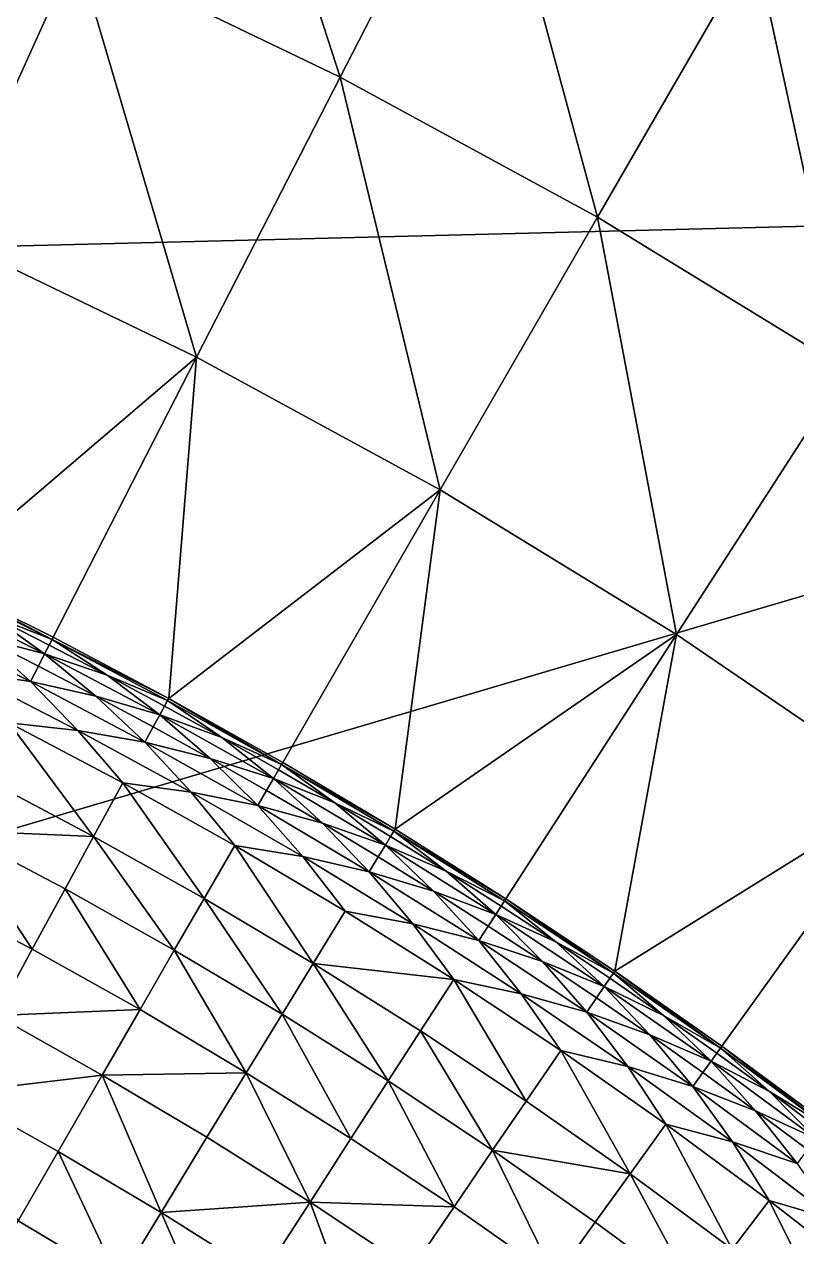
# Model space of a CAD drawing. Header units: millimetres. Extents: x -3250 to 6200, y -3250 to 3250.
# Drawn here: x 1127 to 1495, y 1939 to 2517 of the extents above; entities that cross this region are included whole.
import ezdxf

# ---------------------------------------------------------------- set-up
doc = ezdxf.new("R2010")
doc.units = ezdxf.units.MM
doc.header["$MEASUREMENT"] = 0
doc.layers.add('MESH_3D', color=2, linetype='CONTINUOUS')

msp = doc.modelspace()

# ---------------------------------------------------------------- linework, layer by layer
at = {"layer": 'MESH_3D'}
for points in [[(2150.48, 2436.79, 32500), (0, 3250, 32500), (-643.97, 3185.56, 32500)], [(2150.48, 2436.79, 32500), (643.97, 3185.56, 32500), (0, 3250, 32500)], [(2150.48, 2436.79, 32500), (-643.97, 3185.56, 32500), (-2269.27, 2326.57, 32500)], [(2150.48, 2436.79, 32500), (1830.79, 2685.28, 32500), (643.97, 3185.56, 32500)], [(1213.3, 2688.94, 24600), (1277.39, 2491.64, 24400), (1151.6, 2552.22, 24400)], [(1213.3, 2688.94, 24600), (1345.82, 2625.12, 24600), (1277.39, 2491.64, 24400)], [(1550, 2684.68, 24800), (1600.51, 2478.08, 24600), (1475, 2554.77, 24600)], [(1345.82, 2625.12, 24600), (1400, 2424.87, 24400), (1277.39, 2491.64, 24400)], [(1345.82, 2625.12, 24600), (1475, 2554.77, 24600), (1400, 2424.87, 24400)], [(1022.95, 2606.45, 24400), (1151.6, 2552.22, 24400), (1089.91, 2415.49, 24200)], [(1475, 2554.77, 24600), (1519.13, 2352.07, 24400), (1400, 2424.87, 24400)], [(1475, 2554.77, 24600), (1600.51, 2478.08, 24600), (1519.13, 2352.07, 24400)], [(1151.6, 2552.22, 24400), (1208.96, 2358.16, 24200), (1089.91, 2415.49, 24200)], [(1151.6, 2552.22, 24400), (1277.39, 2491.64, 24400), (1208.96, 2358.16, 24200)], [(1277.39, 2491.64, 24400), (1325, 2294.97, 24200), (1208.96, 2358.16, 24200)], [(1277.39, 2491.64, 24400), (1400, 2424.87, 24400), (1325, 2294.97, 24200)], [(2150.48, 2436.79, 32500), (-3128.53, 880.23, 32500), (-2326.57, -2269.27, 32500)], [(2150.48, 2436.79, 32500), (-2269.27, 2326.57, 32500), (-3128.53, 880.23, 32500)], [(2150.48, 2436.79, 32500), (-2326.57, -2269.27, 32500), (3105.61, 957.95, 32500)], [(1400, 2424.87, 24400), (1437.75, 2226.07, 24200), (1325, 2294.97, 24200)], [(1400, 2424.87, 24400), (1519.13, 2352.07, 24400), (1437.75, 2226.07, 24200)], [(1089.91, 2415.49, 24200), (1208.96, 2358.16, 24200), (1084.71, 2252.42, 24000)], [(1208.96, 2358.16, 24200), (1140.53, 2224.68, 24000), (1084.71, 2252.42, 24000)], [(1208.96, 2358.16, 24200), (1195.63, 2195.55, 24000), (1140.53, 2224.68, 24000)], [(1208.96, 2358.16, 24200), (1325, 2294.97, 24200), (1195.63, 2195.55, 24000)], [(1519.13, 2352.07, 24400), (1546.92, 2151.64, 24200), (1437.75, 2226.07, 24200)], [(1325, 2294.97, 24200), (1250, 2165.06, 24000), (1195.63, 2195.55, 24000)], [(1325, 2294.97, 24200), (1303.59, 2133.23, 24000), (1250, 2165.06, 24000)], [(1325, 2294.97, 24200), (1437.75, 2226.07, 24200), (1303.59, 2133.23, 24000)], [(1084.2, 2251.36, -38.42), (1084.71, 2252.42), (1139.99, 2223.63, -38.42)], [(1110.86, 2235.01, -71.93), (1084.2, 2251.36, -38.42), (1139.99, 2223.63, -38.42)], [(1139.99, 2223.63, -38.42), (1084.71, 2252.42), (1140.53, 2224.68)], [(1084.71, 2252.42, 24000), (1140.53, 2224.68, 24000), (1140.53, 2224.68)], [(1084.71, 2252.42, 24000), (1140.53, 2224.68), (1084.71, 2252.42)], [(1105.83, 2224.89, -138.74), (1080.86, 2244.42, -105.25), (1136.48, 2216.78, -105.25)], [(1110.86, 2235.01, -71.93), (1136.48, 2216.78, -105.25), (1080.86, 2244.42, -105.25)], [(1097.6, 2208.34, -205.25), (1074.41, 2231.03, -171.85), (1129.7, 2203.55, -171.85)], [(1105.83, 2224.89, -138.74), (1129.7, 2203.55, -171.85), (1074.41, 2231.03, -171.85)], [(1110.86, 2235.01, -71.93), (1138.64, 2220.99, -71.93), (1136.48, 2216.78, -105.25)], [(1110.86, 2235.01, -71.93), (1139.99, 2223.63, -38.42), (1138.64, 2220.99, -71.93)], [(1437.75, 2226.07, 24200), (1356.37, 2100.06, 24000), (1303.59, 2133.23, 24000)], [(1437.75, 2226.07, 24200), (1408.3, 2065.6, 24000), (1356.37, 2100.06, 24000)], [(1437.75, 2226.07, 24200), (1546.92, 2151.64, 24200), (1408.3, 2065.6, 24000)], [(1105.83, 2224.89, -138.74), (1133.48, 2210.93, -138.74), (1129.7, 2203.55, -171.85)], [(1105.83, 2224.89, -138.74), (1136.48, 2216.78, -105.25), (1133.48, 2210.93, -138.74)], [(1138.64, 2220.99, -71.93), (1166.24, 2206.63, -71.93), (1136.48, 2216.78, -105.25)], [(1138.64, 2220.99, -71.93), (1139.99, 2223.63, -38.42), (1166.24, 2206.63, -71.93)], [(1139.99, 2223.63, -38.42), (1140.53, 2224.68), (1195.63, 2195.55)], [(1139.99, 2223.63, -38.42), (1195.63, 2195.55), (1195.07, 2194.52, -38.42)], [(1166.24, 2206.63, -71.93), (1139.99, 2223.63, -38.42), (1195.07, 2194.52, -38.42)], [(1140.53, 2224.68, 24000), (1195.63, 2195.55, 24000), (1195.63, 2195.55)], [(1140.53, 2224.68, 24000), (1195.63, 2195.55), (1140.53, 2224.68)], [(1133.48, 2210.93, -138.74), (1136.48, 2216.78, -105.25), (1160.95, 2196.63, -138.74)], [(1160.95, 2196.63, -138.74), (1136.48, 2216.78, -105.25), (1191.39, 2187.76, -105.25)], [(1166.24, 2206.63, -71.93), (1191.39, 2187.76, -105.25), (1136.48, 2216.78, -105.25)], [(1097.6, 2208.34, -205.25), (1152.32, 2180.29, -205.25), (1119.64, 2183.95, -238.11)], [(1097.6, 2208.34, -205.25), (1129.7, 2203.55, -171.85), (1152.32, 2180.29, -205.25)], [(1133.48, 2210.93, -138.74), (1160.95, 2196.63, -138.74), (1129.7, 2203.55, -171.85)], [(1152.32, 2180.29, -205.25), (1129.7, 2203.55, -171.85), (1184.28, 2174.71, -171.85)], [(1160.95, 2196.63, -138.74), (1184.28, 2174.71, -171.85), (1129.7, 2203.55, -171.85)], [(1166.24, 2206.63, -71.93), (1195.07, 2194.52, -38.42), (1193.65, 2191.92, -71.93)], [(1166.24, 2206.63, -71.93), (1193.65, 2191.92, -71.93), (1191.39, 2187.76, -105.25)], [(1160.95, 2196.63, -138.74), (1188.25, 2181.99, -138.74), (1184.28, 2174.71, -171.85)], [(1160.95, 2196.63, -138.74), (1191.39, 2187.76, -105.25), (1188.25, 2181.99, -138.74)], [(1193.65, 2191.92, -71.93), (1220.89, 2176.86, -71.93), (1191.39, 2187.76, -105.25)], [(1193.65, 2191.92, -71.93), (1195.07, 2194.52, -38.42), (1220.89, 2176.86, -71.93)], [(1195.07, 2194.52, -38.42), (1195.63, 2195.55), (1249.41, 2164.04, -38.42)], [(1220.89, 2176.86, -71.93), (1195.07, 2194.52, -38.42), (1249.41, 2164.04, -38.42)], [(1249.41, 2164.04, -38.42), (1195.63, 2195.55), (1250, 2165.06)], [(1195.63, 2195.55, 24000), (1250, 2165.06, 24000), (1250, 2165.06)], [(1195.63, 2195.55, 24000), (1250, 2165.06), (1195.63, 2195.55)], [(1188.25, 2181.99, -138.74), (1191.39, 2187.76, -105.25), (1215.36, 2167, -138.74)], [(1215.36, 2167, -138.74), (1191.39, 2187.76, -105.25), (1245.56, 2157.38, -105.25)], [(1220.89, 2176.86, -71.93), (1245.56, 2157.38, -105.25), (1191.39, 2187.76, -105.25)], [(1119.64, 2183.95, -238.11), (1159.78, 2129.71, -303.82), (1106.32, 2157.97, -303.82)], [(1119.64, 2183.95, -238.11), (1173.74, 2155.35, -238.11), (1159.78, 2129.71, -303.82)], [(1152.32, 2180.29, -205.25), (1173.74, 2155.35, -238.11), (1119.64, 2183.95, -238.11)], [(1152.32, 2180.29, -205.25), (1184.28, 2174.71, -171.85), (1206.31, 2150.88, -205.25)], [(1152.32, 2180.29, -205.25), (1206.31, 2150.88, -205.25), (1173.74, 2155.35, -238.11)], [(1188.25, 2181.99, -138.74), (1215.36, 2167, -138.74), (1184.28, 2174.71, -171.85)], [(1206.31, 2150.88, -205.25), (1184.28, 2174.71, -171.85), (1238.13, 2144.5, -171.85)], [(1215.36, 2167, -138.74), (1238.13, 2144.5, -171.85), (1184.28, 2174.71, -171.85)], [(1220.89, 2176.86, -71.93), (1247.93, 2161.48, -71.93), (1245.56, 2157.38, -105.25)], [(1220.89, 2176.86, -71.93), (1249.41, 2164.04, -38.42), (1247.93, 2161.48, -71.93)], [(1215.36, 2167, -138.74), (1245.56, 2157.38, -105.25), (1242.28, 2151.69, -138.74)], [(1215.36, 2167, -138.74), (1242.28, 2151.69, -138.74), (1238.13, 2144.5, -171.85)], [(1247.93, 2161.48, -71.93), (1274.78, 2145.75, -71.93), (1245.56, 2157.38, -105.25)], [(1247.93, 2161.48, -71.93), (1249.41, 2164.04, -38.42), (1274.78, 2145.75, -71.93)], [(1249.41, 2164.04, -38.42), (1250, 2165.06), (1303.59, 2133.23)], [(1249.41, 2164.04, -38.42), (1303.59, 2133.23), (1302.97, 2132.22, -38.42)], [(1274.78, 2145.75, -71.93), (1249.41, 2164.04, -38.42), (1302.97, 2132.22, -38.42)], [(1250, 2165.06, 24000), (1303.59, 2133.23, 24000), (1303.59, 2133.23)], [(1250, 2165.06, 24000), (1303.59, 2133.23), (1250, 2165.06)], [(1106.32, 2157.97, -303.82), (1159.78, 2129.71, -303.82), (1093.37, 2132.69, -355.73)], [(1242.28, 2151.69, -138.74), (1245.56, 2157.38, -105.25), (1269, 2136.03, -138.74)], [(1269, 2136.03, -138.74), (1245.56, 2157.38, -105.25), (1298.96, 2125.65, -105.25)], [(1274.78, 2145.75, -71.93), (1298.96, 2125.65, -105.25), (1245.56, 2157.38, -105.25)], [(1173.74, 2155.35, -238.11), (1212.52, 2100.14, -303.82), (1159.78, 2129.71, -303.82)], [(1173.74, 2155.35, -238.11), (1227.11, 2125.42, -238.11), (1212.52, 2100.14, -303.82)], [(1206.31, 2150.88, -205.25), (1227.11, 2125.42, -238.11), (1173.74, 2155.35, -238.11)], [(1206.31, 2150.88, -205.25), (1259.56, 2120.14, -205.25), (1227.11, 2125.42, -238.11)], [(1206.31, 2150.88, -205.25), (1238.13, 2144.5, -171.85), (1259.56, 2120.14, -205.25)], [(1242.28, 2151.69, -138.74), (1269, 2136.03, -138.74), (1238.13, 2144.5, -171.85)], [(1546.92, 2151.64, 24200), (1459.36, 2029.85, 24000), (1408.3, 2065.6, 24000)], [(1546.92, 2151.64, 24200), (1509.51, 1992.83, 24000), (1459.36, 2029.85, 24000)], [(1259.56, 2120.14, -205.25), (1238.13, 2144.5, -171.85), (1291.21, 2112.97, -171.85)], [(1269, 2136.03, -138.74), (1291.21, 2112.97, -171.85), (1238.13, 2144.5, -171.85)], [(1274.78, 2145.75, -71.93), (1302.97, 2132.22, -38.42), (1301.43, 2129.69, -71.93)], [(1274.78, 2145.75, -71.93), (1301.43, 2129.69, -71.93), (1298.96, 2125.65, -105.25)], [(1093.37, 2132.69, -355.73), (1130.56, 2076.05, -406.77), (1078.45, 2103.59, -406.77)], [(1093.37, 2132.69, -355.73), (1146.2, 2104.77, -355.73), (1130.56, 2076.05, -406.77)], [(1159.78, 2129.71, -303.82), (1146.2, 2104.77, -355.73), (1093.37, 2132.69, -355.73)], [(1269, 2136.03, -138.74), (1298.96, 2125.65, -105.25), (1295.53, 2120.05, -138.74)], [(1269, 2136.03, -138.74), (1295.53, 2120.05, -138.74), (1291.21, 2112.97, -171.85)], [(1302.97, 2132.22, -38.42), (1303.59, 2133.23), (1356.37, 2100.06)], [(1356.37, 2100.06, 24000), (1356.37, 2100.06), (1303.59, 2133.23)], [(1303.59, 2133.23, 24000), (1356.37, 2100.06, 24000), (1303.59, 2133.23)], [(1159.78, 2129.71, -303.82), (1198.31, 2075.54, -355.73), (1146.2, 2104.77, -355.73)], [(1159.78, 2129.71, -303.82), (1212.52, 2100.14, -303.82), (1198.31, 2075.54, -355.73)], [(1301.43, 2129.69, -71.93), (1327.88, 2113.3, -71.93), (1298.96, 2125.65, -105.25)], [(1301.43, 2129.69, -71.93), (1302.97, 2132.22, -38.42), (1327.88, 2113.3, -71.93)], [(1302.97, 2132.22, -38.42), (1356.37, 2100.06), (1355.73, 2099.07, -38.42)], [(1327.88, 2113.3, -71.93), (1302.97, 2132.22, -38.42), (1355.73, 2099.07, -38.42)], [(1227.11, 2125.42, -238.11), (1264.5, 2069.26, -303.82), (1212.52, 2100.14, -303.82)], [(1227.11, 2125.42, -238.11), (1279.72, 2094.17, -238.11), (1264.5, 2069.26, -303.82)], [(1259.56, 2120.14, -205.25), (1279.72, 2094.17, -238.11), (1227.11, 2125.42, -238.11)], [(1295.53, 2120.05, -138.74), (1298.96, 2125.65, -105.25), (1321.86, 2103.73, -138.74)], [(1321.86, 2103.73, -138.74), (1298.96, 2125.65, -105.25), (1351.55, 2092.61, -105.25)], [(1327.88, 2113.3, -71.93), (1351.55, 2092.61, -105.25), (1298.96, 2125.65, -105.25)], [(1259.56, 2120.14, -205.25), (1312.03, 2088.08, -205.25), (1279.72, 2094.17, -238.11)], [(1259.56, 2120.14, -205.25), (1291.21, 2112.97, -171.85), (1312.03, 2088.08, -205.25)], [(1295.53, 2120.05, -138.74), (1321.86, 2103.73, -138.74), (1291.21, 2112.97, -171.85)], [(1312.03, 2088.08, -205.25), (1291.21, 2112.97, -171.85), (1343.49, 2080.12, -171.85)], [(1321.86, 2103.73, -138.74), (1343.49, 2080.12, -171.85), (1291.21, 2112.97, -171.85)], [(1327.88, 2113.3, -71.93), (1355.73, 2099.07, -38.42), (1354.12, 2096.58, -71.93)], [(1327.88, 2113.3, -71.93), (1354.12, 2096.58, -71.93), (1351.55, 2092.61, -105.25)], [(1078.45, 2103.59, -406.77), (1130.56, 2076.05, -406.77), (1113.35, 2044.45, -455.71)], [(1146.2, 2104.77, -355.73), (1181.96, 2047.22, -406.77), (1130.56, 2076.05, -406.77)], [(1146.2, 2104.77, -355.73), (1198.31, 2075.54, -355.73), (1181.96, 2047.22, -406.77)], [(1321.86, 2103.73, -138.74), (1347.98, 2087.09, -138.74), (1343.49, 2080.12, -171.85)], [(1321.86, 2103.73, -138.74), (1351.55, 2092.61, -105.25), (1347.98, 2087.09, -138.74)], [(1212.52, 2100.14, -303.82), (1249.69, 2045.02, -355.73), (1198.31, 2075.54, -355.73)], [(1212.52, 2100.14, -303.82), (1264.5, 2069.26, -303.82), (1249.69, 2045.02, -355.73)], [(1354.12, 2096.58, -71.93), (1355.73, 2099.07, -38.42), (1380.15, 2079.54, -71.93)], [(1355.73, 2099.07, -38.42), (1356.37, 2100.06), (1407.63, 2064.62, -38.42)], [(1380.15, 2079.54, -71.93), (1355.73, 2099.07, -38.42), (1407.63, 2064.62, -38.42)], [(1407.63, 2064.62, -38.42), (1356.37, 2100.06), (1408.3, 2065.6)], [(1356.37, 2100.06, 24000), (1408.3, 2065.6), (1356.37, 2100.06)], [(1356.37, 2100.06, 24000), (1408.3, 2065.6, 24000), (1408.3, 2065.6)], [(1279.72, 2094.17, -238.11), (1331.53, 2061.61, -238.11), (1264.5, 2069.26, -303.82)], [(1312.03, 2088.08, -205.25), (1331.53, 2061.61, -238.11), (1279.72, 2094.17, -238.11)], [(1347.98, 2087.09, -138.74), (1351.55, 2092.61, -105.25), (1373.9, 2070.12, -138.74)], [(1354.12, 2096.58, -71.93), (1380.15, 2079.54, -71.93), (1351.55, 2092.61, -105.25)], [(1373.9, 2070.12, -138.74), (1351.55, 2092.61, -105.25), (1403.3, 2058.26, -105.25)], [(1380.15, 2079.54, -71.93), (1403.3, 2058.26, -105.25), (1351.55, 2092.61, -105.25)], [(1312.03, 2088.08, -205.25), (1343.49, 2080.12, -171.85), (1363.68, 2054.72, -205.25)], [(1312.03, 2088.08, -205.25), (1363.68, 2054.72, -205.25), (1331.53, 2061.61, -238.11)], [(1347.98, 2087.09, -138.74), (1373.9, 2070.12, -138.74), (1343.49, 2080.12, -171.85)], [(1130.56, 2076.05, -406.77), (1181.96, 2047.22, -406.77), (1113.35, 2044.45, -455.71)], [(1198.31, 2075.54, -355.73), (1232.63, 2017.12, -406.77), (1181.96, 2047.22, -406.77)], [(1198.31, 2075.54, -355.73), (1249.69, 2045.02, -355.73), (1232.63, 2017.12, -406.77)], [(1363.68, 2054.72, -205.25), (1343.49, 2080.12, -171.85), (1394.93, 2045.98, -171.85)], [(1373.9, 2070.12, -138.74), (1394.93, 2045.98, -171.85), (1343.49, 2080.12, -171.85)], [(1380.15, 2079.54, -71.93), (1407.63, 2064.62, -38.42), (1405.97, 2062.17, -71.93)], [(1380.15, 2079.54, -71.93), (1405.97, 2062.17, -71.93), (1403.3, 2058.26, -105.25)], [(1264.5, 2069.26, -303.82), (1300.28, 2013.23, -355.73), (1249.69, 2045.02, -355.73)], [(1264.5, 2069.26, -303.82), (1315.69, 2037.09, -303.82), (1300.28, 2013.23, -355.73)], [(1331.53, 2061.61, -238.11), (1315.69, 2037.09, -303.82), (1264.5, 2069.26, -303.82)], [(1373.9, 2070.12, -138.74), (1403.3, 2058.26, -105.25), (1399.6, 2052.83, -138.74)], [(1373.9, 2070.12, -138.74), (1399.6, 2052.83, -138.74), (1394.93, 2045.98, -171.85)], [(1405.97, 2062.17, -71.93), (1407.63, 2064.62, -38.42), (1431.56, 2044.49, -71.93)], [(1407.63, 2064.62, -38.42), (1408.3, 2065.6), (1458.67, 2028.89, -38.42)], [(1431.56, 2044.49, -71.93), (1407.63, 2064.62, -38.42), (1458.67, 2028.89, -38.42)], [(1458.67, 2028.89, -38.42), (1408.3, 2065.6), (1459.36, 2029.85)], [(1408.3, 2065.6, 24000), (1459.36, 2029.85), (1408.3, 2065.6)], [(1408.3, 2065.6, 24000), (1459.36, 2029.85, 24000), (1459.36, 2029.85)], [(1331.53, 2061.61, -238.11), (1366.07, 2003.65, -303.82), (1315.69, 2037.09, -303.82)], [(1331.53, 2061.61, -238.11), (1382.51, 2027.78, -238.11), (1366.07, 2003.65, -303.82)], [(1363.68, 2054.72, -205.25), (1382.51, 2027.78, -238.11), (1331.53, 2061.61, -238.11)], [(1399.6, 2052.83, -138.74), (1403.3, 2058.26, -105.25), (1425.08, 2035.23, -138.74)], [(1405.97, 2062.17, -71.93), (1431.56, 2044.49, -71.93), (1403.3, 2058.26, -105.25)], [(1425.08, 2035.23, -138.74), (1403.3, 2058.26, -105.25), (1454.18, 2022.64, -105.25)], [(1431.56, 2044.49, -71.93), (1454.18, 2022.64, -105.25), (1403.3, 2058.26, -105.25)], [(1363.68, 2054.72, -205.25), (1394.93, 2045.98, -171.85), (1414.48, 2020.08, -205.25)], [(1363.68, 2054.72, -205.25), (1414.48, 2020.08, -205.25), (1382.51, 2027.78, -238.11)], [(1399.6, 2052.83, -138.74), (1425.08, 2035.23, -138.74), (1394.93, 2045.98, -171.85)], [(1181.96, 2047.22, -406.77), (1163.97, 2016.05, -455.71), (1113.35, 2044.45, -455.71)], [(1181.96, 2047.22, -406.77), (1232.63, 2017.12, -406.77), (1163.97, 2016.05, -455.71)], [(1414.48, 2020.08, -205.25), (1394.93, 2045.98, -171.85), (1445.5, 2010.57, -171.85)], [(1425.08, 2035.23, -138.74), (1445.5, 2010.57, -171.85), (1394.93, 2045.98, -171.85)], [(1113.35, 2044.45, -455.71), (1163.97, 2016.05, -455.71), (1093.26, 2007.56, -506.08)], [(1249.69, 2045.02, -355.73), (1282.54, 1985.76, -406.77), (1232.63, 2017.12, -406.77)], [(1249.69, 2045.02, -355.73), (1300.28, 2013.23, -355.73), (1282.54, 1985.76, -406.77)], [(1431.56, 2044.49, -71.93), (1458.67, 2028.89, -38.42), (1456.94, 2026.48, -71.93)], [(1431.56, 2044.49, -71.93), (1456.94, 2026.48, -71.93), (1454.18, 2022.64, -105.25)], [(1315.69, 2037.09, -303.82), (1350.07, 1980.19, -355.73), (1300.28, 2013.23, -355.73)], [(1315.69, 2037.09, -303.82), (1366.07, 2003.65, -303.82), (1350.07, 1980.19, -355.73)], [(1425.08, 2035.23, -138.74), (1454.18, 2022.64, -105.25), (1450.34, 2017.3, -138.74)], [(1425.08, 2035.23, -138.74), (1450.34, 2017.3, -138.74), (1445.5, 2010.57, -171.85)], [(1456.94, 2026.48, -71.93), (1458.67, 2028.89, -38.42), (1482.09, 2008.16, -71.93)], [(1458.67, 2028.89, -38.42), (1459.36, 2029.85), (1508.8, 1991.89, -38.42)], [(1482.09, 2008.16, -71.93), (1458.67, 2028.89, -38.42), (1508.8, 1991.89, -38.42)], [(1508.8, 1991.89, -38.42), (1459.36, 2029.85), (1509.51, 1992.83)], [(1459.36, 2029.85, 24000), (1509.51, 1992.83), (1459.36, 2029.85)], [(1459.36, 2029.85, 24000), (1509.51, 1992.83, 24000), (1509.51, 1992.83)], [(1382.51, 2027.78, -238.11), (1415.6, 1968.97, -303.82), (1366.07, 2003.65, -303.82)], [(1382.51, 2027.78, -238.11), (1432.64, 1992.68, -238.11), (1415.6, 1968.97, -303.82)], [(1414.48, 2020.08, -205.25), (1432.64, 1992.68, -238.11), (1382.51, 2027.78, -238.11)], [(1456.94, 2026.48, -71.93), (1482.09, 2008.16, -71.93), (1454.18, 2022.64, -105.25)], [(1232.63, 2017.12, -406.77), (1213.87, 1986.41, -455.71), (1163.97, 2016.05, -455.71)], [(1232.63, 2017.12, -406.77), (1263.01, 1955.53, -455.71), (1213.87, 1986.41, -455.71)], [(1232.63, 2017.12, -406.77), (1282.54, 1985.76, -406.77), (1263.01, 1955.53, -455.71)], [(1414.48, 2020.08, -205.25), (1464.4, 1984.19, -205.25), (1432.64, 1992.68, -238.11)], [(1414.48, 2020.08, -205.25), (1445.5, 2010.57, -171.85), (1464.4, 1984.19, -205.25)], [(1450.34, 2017.3, -138.74), (1475.38, 1999.07, -138.74), (1445.5, 2010.57, -171.85)], [(1450.34, 2017.3, -138.74), (1454.18, 2022.64, -105.25), (1475.38, 1999.07, -138.74)], [(1475.38, 1999.07, -138.74), (1454.18, 2022.64, -105.25), (1504.15, 1985.75, -105.25)], [(1482.09, 2008.16, -71.93), (1504.15, 1985.75, -105.25), (1454.18, 2022.64, -105.25)], [(1163.97, 2016.05, -455.71), (1142.97, 1979.68, -506.08), (1093.26, 2007.56, -506.08)], [(1163.97, 2016.05, -455.71), (1191.97, 1950.57, -506.08), (1142.97, 1979.68, -506.08)], [(1163.97, 2016.05, -455.71), (1213.87, 1986.41, -455.71), (1191.97, 1950.57, -506.08)], [(1300.28, 2013.23, -355.73), (1331.65, 1953.17, -406.77), (1282.54, 1985.76, -406.77)], [(1300.28, 2013.23, -355.73), (1350.07, 1980.19, -355.73), (1331.65, 1953.17, -406.77)], [(1093.26, 2007.56, -506.08), (1142.97, 1979.68, -506.08), (1123.81, 1946.5, -547.31)], [(1464.4, 1984.19, -205.25), (1445.5, 2010.57, -171.85), (1495.18, 1973.91, -171.85)], [(1475.38, 1999.07, -138.74), (1495.18, 1973.91, -171.85), (1445.5, 2010.57, -171.85)], [(1482.09, 2008.16, -71.93), (1508.8, 1991.89, -38.42), (1507.01, 1989.53, -71.93)], [(1482.09, 2008.16, -71.93), (1507.01, 1989.53, -71.93), (1504.15, 1985.75, -105.25)], [(1366.07, 2003.65, -303.82), (1415.6, 1968.97, -303.82), (1350.07, 1980.19, -355.73)], [(1475.38, 1999.07, -138.74), (1500.18, 1980.52, -138.74), (1495.18, 1973.91, -171.85)], [(1475.38, 1999.07, -138.74), (1504.15, 1985.75, -105.25), (1500.18, 1980.52, -138.74)], [(1432.64, 1992.68, -238.11), (1464.24, 1933.07, -303.82), (1415.6, 1968.97, -303.82)], [(1432.64, 1992.68, -238.11), (1481.87, 1956.34, -238.11), (1464.24, 1933.07, -303.82)], [(1464.4, 1984.19, -205.25), (1481.87, 1956.34, -238.11), (1432.64, 1992.68, -238.11)], [(1213.87, 1986.41, -455.71), (1263.01, 1955.53, -455.71), (1191.97, 1950.57, -506.08)], [(1282.54, 1985.76, -406.77), (1331.65, 1953.17, -406.77), (1263.01, 1955.53, -455.71)], [(1464.4, 1984.19, -205.25), (1495.18, 1973.91, -171.85), (1513.41, 1947.07, -205.25)], [(1464.4, 1984.19, -205.25), (1513.41, 1947.07, -205.25), (1481.87, 1956.34, -238.11)], [(1142.97, 1979.68, -506.08), (1171.99, 1917.88, -547.31), (1123.81, 1946.5, -547.31)], [(1142.97, 1979.68, -506.08), (1191.97, 1950.57, -506.08), (1171.99, 1917.88, -547.31)], [(1350.07, 1980.19, -355.73), (1379.93, 1919.36, -406.77), (1331.65, 1953.17, -406.77)], [(1350.07, 1980.19, -355.73), (1399.02, 1945.91, -355.73), (1379.93, 1919.36, -406.77)], [(1415.6, 1968.97, -303.82), (1399.02, 1945.91, -355.73), (1350.07, 1980.19, -355.73)], [(1415.6, 1968.97, -303.82), (1447.1, 1910.43, -355.73), (1399.02, 1945.91, -355.73)], [(1415.6, 1968.97, -303.82), (1464.24, 1933.07, -303.82), (1447.1, 1910.43, -355.73)], [(1263.01, 1955.53, -455.71), (1240.23, 1920.25, -506.08), (1191.97, 1950.57, -506.08)], [(1263.01, 1955.53, -455.71), (1287.72, 1888.73, -506.08), (1240.23, 1920.25, -506.08)], [(1263.01, 1955.53, -455.71), (1311.37, 1923.43, -455.71), (1287.72, 1888.73, -506.08)], [(1331.65, 1953.17, -406.77), (1311.37, 1923.43, -455.71), (1263.01, 1955.53, -455.71)], [(1481.87, 1956.34, -238.11), (1511.98, 1895.97, -303.82), (1464.24, 1933.07, -303.82)], [(1481.87, 1956.34, -238.11), (1530.18, 1918.79, -238.11), (1511.98, 1895.97, -303.82)], [(1513.41, 1947.07, -205.25), (1530.18, 1918.79, -238.11), (1481.87, 1956.34, -238.11)], [(1191.97, 1950.57, -506.08), (1219.44, 1888.06, -547.31), (1171.99, 1917.88, -547.31)], [(1191.97, 1950.57, -506.08), (1240.23, 1920.25, -506.08), (1219.44, 1888.06, -547.31)], [(1331.65, 1953.17, -406.77), (1379.93, 1919.36, -406.77), (1311.37, 1923.43, -455.71)], [(1123.81, 1946.5, -547.31), (1171.99, 1917.88, -547.31), (1079.34, 1869.46, -630.5)], [(1399.02, 1945.91, -355.73), (1447.1, 1910.43, -355.73), (1379.93, 1919.36, -406.77)]]:
    msp.add_3dface(points, dxfattribs=at)

doc.saveas('drawing.dxf')
